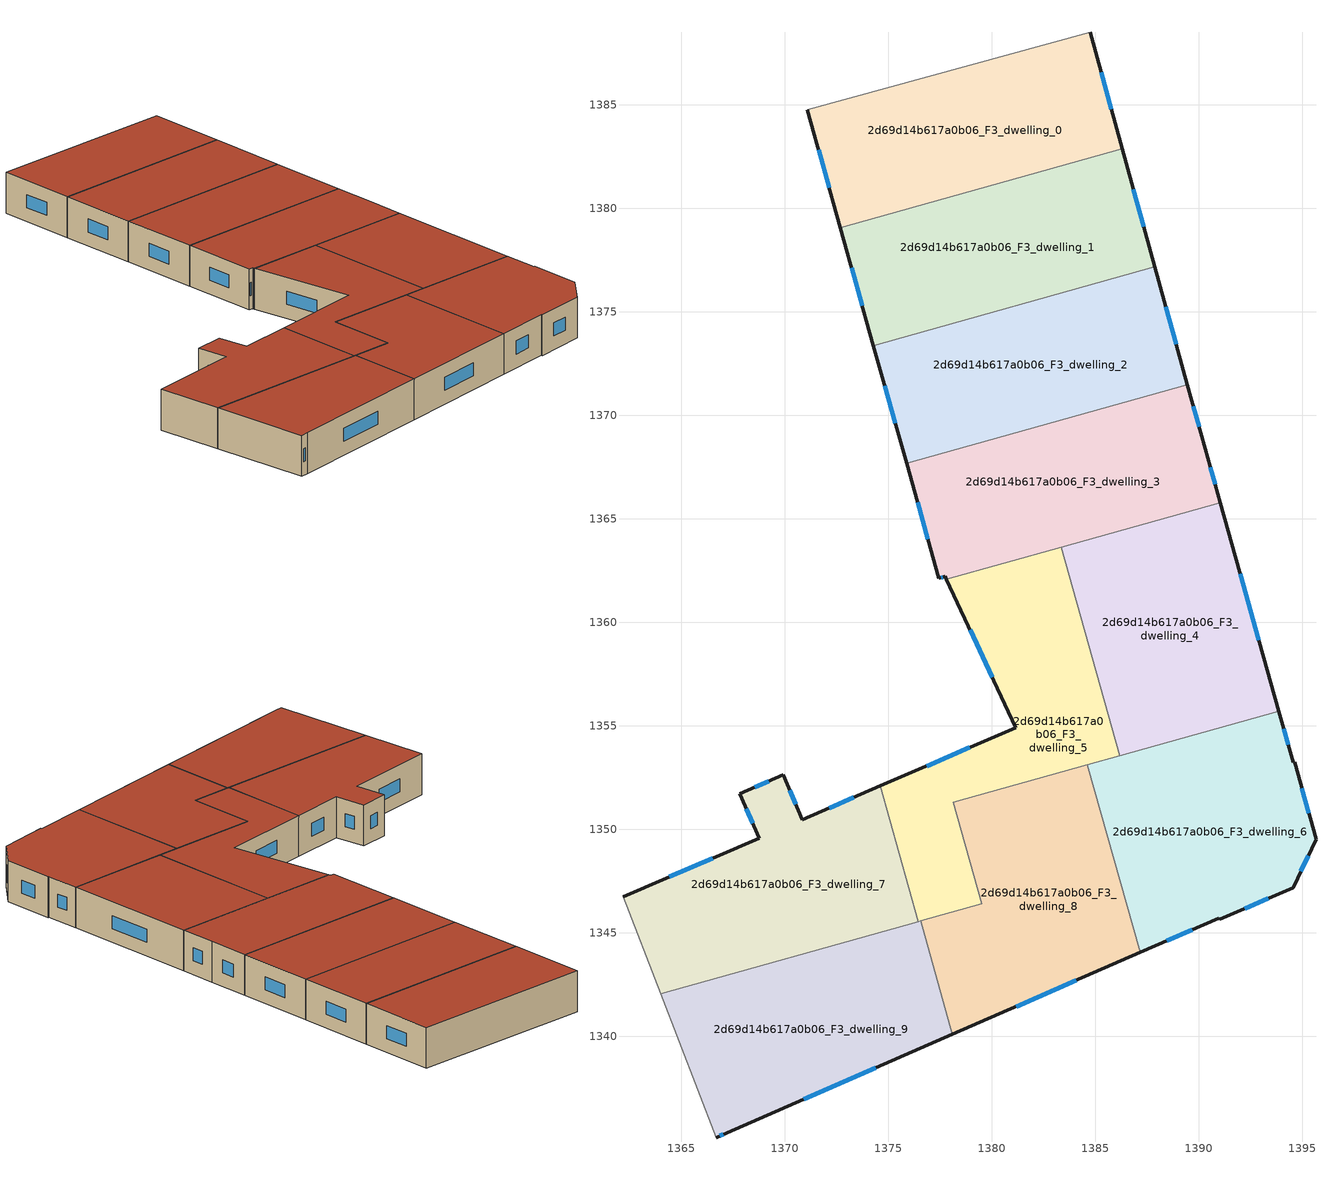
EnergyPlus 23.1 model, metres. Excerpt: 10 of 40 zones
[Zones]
2d69d14b617a0b06_F3_dwelling_0
 floor to 2d69d14b617a0b06_F2_dwelling_0 (EU_floor_Construction): 1384.75,1388.5 1386.31,1382.87 1372.69,1379.06 1371.08,1384.78 z9
 wall outside (EU_wall_Construction): 1371.08,1384.78 1372.69,1379.06 / 1386.31,1382.87 1384.75,1388.5 z9:12
 wall to 2d69d14b617a0b06_F3_dwelling_1 (EU_wall_Construction): 1372.69,1379.06 1386.31,1382.87 z9:12
 wall adiabatic (EU_wall_Construction): 1384.75,1388.5 1371.08,1384.78 z9:12
 window (EU_Window_Construction): 1371.63,1382.83 1372.14,1381 / 1385.78,1384.79 1385.28,1386.59 z10.02:10.98
 roof outside (EU_roof_Construction): 1386.31,1382.87 1384.75,1388.5 1371.08,1384.78 1372.69,1379.06 z12
2d69d14b617a0b06_F3_dwelling_1
 floor to 2d69d14b617a0b06_F2_dwelling_1 (EU_floor_Construction): 1386.31,1382.87 1387.88,1377.19 1374.28,1373.38 1372.69,1379.06 z9
 wall outside (EU_wall_Construction): 1372.69,1379.06 1374.28,1373.38 / 1387.88,1377.19 1386.31,1382.87 z9:12
 wall to 2d69d14b617a0b06_F3_dwelling_2 (EU_wall_Construction): 1374.28,1373.38 1387.88,1377.19 z9:12
 window (EU_Window_Construction): 1373.23,1377.12 1373.74,1375.31 / 1387.35,1379.12 1386.84,1380.94 z10.02:10.98
 roof outside (EU_roof_Construction): 1387.88,1377.19 1386.31,1382.87 1372.69,1379.06 1374.28,1373.38 z12
2d69d14b617a0b06_F3_dwelling_2
 floor to 2d69d14b617a0b06_F2_dwelling_2 (EU_floor_Construction): 1387.88,1377.19 1389.45,1371.49 1375.88,1367.69 1374.28,1373.38 z9
 wall outside (EU_wall_Construction): 1374.28,1373.38 1375.88,1367.69 / 1389.45,1371.49 1387.88,1377.19 z9:12
 wall to 2d69d14b617a0b06_F3_dwelling_3 (EU_wall_Construction): 1375.88,1367.69 1389.45,1371.49 z9:12
 window (EU_Window_Construction): 1374.83,1371.44 1375.34,1369.62 / 1388.92,1373.43 1388.42,1375.25 z10.02:10.98
 roof outside (EU_roof_Construction): 1389.45,1371.49 1387.88,1377.19 1374.28,1373.38 1375.88,1367.69 z12
2d69d14b617a0b06_F3_dwelling_3
 floor to 2d69d14b617a0b06_F2_dwelling_3 (EU_floor_Construction): 1389.45,1371.49 1390.31,1368.39 1391.04,1365.78 1377.81,1362.07 1377.74,1362.22 1377.44,1362.13 1375.88,1367.69 z9
 wall outside (EU_wall_Construction): 1375.88,1367.69 1377.44,1362.13 1377.74,1362.22 1377.81,1362.07 / 1391.04,1365.78 1390.31,1368.39 1389.45,1371.49 z9:12
 wall to 2d69d14b617a0b06_F3_dwelling_4 (EU_wall_Construction): 1383.36,1363.63 1391.04,1365.78 z9:12
 wall to 2d69d14b617a0b06_F3_dwelling_5 (EU_wall_Construction): 1377.81,1362.07 1383.36,1363.63 z9:12
 window (EU_Window_Construction): 1377.55,1362.16 1377.64,1362.19 / 1376.41,1365.8 1376.91,1364.02 / 1390.02,1369.45 1389.75,1370.44 / 1390.79,1366.67 1390.56,1367.51 z10.02:10.98
 roof outside (EU_roof_Construction): 1391.04,1365.78 1390.31,1368.39 1389.45,1371.49 1375.88,1367.69 1377.44,1362.13 1377.74,1362.22 1377.81,1362.07 z12
2d69d14b617a0b06_F3_dwelling_4
 floor to 2d69d14b617a0b06_F2_dwelling_4 (EU_floor_Construction): 1391.04,1365.78 1393.86,1355.71 1386.18,1353.56 1383.36,1363.63 z9
 wall outside (EU_wall_Construction): 1393.86,1355.71 1391.04,1365.78 z9:12
 wall to 2d69d14b617a0b06_F3_dwelling_5 (EU_wall_Construction): 1383.36,1363.63 1386.18,1353.56 z9:12
 wall to 2d69d14b617a0b06_F3_dwelling_6 (EU_wall_Construction): 1386.18,1353.56 1393.86,1355.71 z9:12
 window (EU_Window_Construction): 1392.9,1359.14 1392,1362.35 z10.02:10.98
 roof outside (EU_roof_Construction): 1393.86,1355.71 1391.04,1365.78 1383.36,1363.63 1386.18,1353.56 z12
2d69d14b617a0b06_F3_dwelling_5
 floor to 2d69d14b617a0b06_F2_dwelling_5 (EU_floor_Construction): 1383.36,1363.63 1386.18,1353.56 1378.14,1351.31 1379.52,1346.4 1376.45,1345.54 1374.62,1352.1 1381.16,1354.92 1377.81,1362.07 z9
 wall outside (EU_wall_Construction): 1377.81,1362.07 1381.16,1354.92 1374.62,1352.1 z9:12
 wall to 2d69d14b617a0b06_F3_dwelling_8 (EU_wall_Construction): 1376.56,1345.57 1379.52,1346.4 1378.14,1351.31 1384.62,1353.12 z9:12
 wall to 2d69d14b617a0b06_F3_dwelling_7 (EU_wall_Construction): 1374.62,1352.1 1376.45,1345.54 z9:12
 wall to 2d69d14b617a0b06_F3_dwelling_6 (EU_wall_Construction): 1384.62,1353.12 1386.18,1353.56 z9:12
 wall to 2d69d14b617a0b06_F3_dwelling_9 (EU_wall_Construction): 1376.45,1345.54 1376.56,1345.57 z9:12
 window (EU_Window_Construction): 1378.94,1353.96 1376.85,1353.06 / 1378.95,1359.64 1380.02,1357.35 z10.02:10.98
 roof outside (EU_roof_Construction): 1379.52,1346.4 1378.14,1351.31 1386.18,1353.56 1383.36,1363.63 1377.81,1362.07 1381.16,1354.92 1374.62,1352.1 1376.45,1345.54 z12
2d69d14b617a0b06_F3_dwelling_6
 floor to 2d69d14b617a0b06_F2_dwelling_6 (EU_floor_Construction): 1393.86,1355.71 1394.56,1353.23 1394.63,1353.25 1395.67,1349.52 1394.56,1347.19 1391.01,1345.64 1390.98,1345.71 1387.16,1344.05 1384.62,1353.12 z9
 wall outside (EU_wall_Construction): 1387.16,1344.05 1390.98,1345.71 1391.01,1345.64 1394.56,1347.19 1395.67,1349.52 1394.63,1353.25 1394.56,1353.23 1393.86,1355.71 z9:12
 wall to 2d69d14b617a0b06_F3_dwelling_8 (EU_wall_Construction): 1384.62,1353.12 1387.16,1344.05 z9:12
 window (EU_Window_Construction): 1394.32,1354.08 1394.1,1354.87 / 1395.31,1350.79 1394.98,1351.98 / 1394.93,1347.98 1395.29,1348.73 / 1392.22,1346.17 1393.35,1346.66 / 1388.46,1344.62 1389.68,1345.15 z10.02:10.98
 roof outside (EU_roof_Construction): 1394.56,1347.19 1395.67,1349.52 1394.63,1353.25 1394.56,1353.23 1393.86,1355.71 1384.62,1353.12 1387.16,1344.05 1390.98,1345.71 1391.01,1345.64 z12
2d69d14b617a0b06_F3_dwelling_7
 floor to 2d69d14b617a0b06_F2_dwelling_7 (EU_floor_Construction): 1374.62,1352.1 1376.45,1345.54 1363.99,1342.05 1362.18,1346.74 1368.76,1349.57 1367.83,1351.73 1369.93,1352.63 1370.85,1350.47 z9
 wall outside (EU_wall_Construction): 1374.62,1352.1 1370.85,1350.47 1369.93,1352.63 1367.83,1351.73 1368.76,1349.57 1362.18,1346.74 z9:12
 wall adiabatic (EU_wall_Construction): 1362.18,1346.74 1363.99,1342.05 z9:12
 wall to 2d69d14b617a0b06_F3_dwelling_9 (EU_wall_Construction): 1363.99,1342.05 1376.45,1345.54 z9:12
 window (EU_Window_Construction): 1369.21,1352.32 1368.54,1352.03 / 1370.54,1351.21 1370.24,1351.9 / 1373.34,1351.54 1372.13,1351.03 / 1366.52,1348.61 1364.42,1347.7 / 1368.14,1350.99 1368.44,1350.3 z10.02:10.98
 roof outside (EU_roof_Construction): 1376.45,1345.54 1374.62,1352.1 1370.85,1350.47 1369.93,1352.63 1367.83,1351.73 1368.76,1349.57 1362.18,1346.74 1363.99,1342.05 z12
2d69d14b617a0b06_F3_dwelling_8
 floor to 2d69d14b617a0b06_F2_dwelling_8 (EU_floor_Construction): 1384.62,1353.12 1387.16,1344.05 1378.09,1340.09 1376.56,1345.57 1379.52,1346.4 1378.14,1351.31 z9
 wall outside (EU_wall_Construction): 1378.09,1340.09 1387.16,1344.05 z9:12
 wall to 2d69d14b617a0b06_F3_dwelling_9 (EU_wall_Construction): 1376.56,1345.57 1378.09,1340.09 z9:12
 window (EU_Window_Construction): 1381.18,1341.44 1384.08,1342.7 z10.02:10.98
 roof outside (EU_roof_Construction): 1387.16,1344.05 1384.62,1353.12 1378.14,1351.31 1379.52,1346.4 1376.56,1345.57 1378.09,1340.09 z12
2d69d14b617a0b06_F3_dwelling_9
 floor to 2d69d14b617a0b06_F2_dwelling_9 (EU_floor_Construction): 1376.56,1345.57 1378.09,1340.09 1367.21,1335.34 1366.68,1335.11 1363.99,1342.05 z9
 wall outside (EU_wall_Construction): 1366.68,1335.11 1367.21,1335.34 1378.09,1340.09 z9:12
 wall adiabatic (EU_wall_Construction): 1363.99,1342.05 1366.68,1335.11 z9:12
 window (EU_Window_Construction): 1370.91,1336.96 1374.39,1338.48 / 1366.86,1335.19 1367.03,1335.26 z10.02:10.98
 roof outside (EU_roof_Construction): 1378.09,1340.09 1376.56,1345.57 1363.99,1342.05 1366.68,1335.11 1367.21,1335.34 z12
[Building]
EU S2 Campaign: North Axis=0; Terrain=City; Solar Distribution=FullExterior
[Site:Location]
Vienna: Latitude=48; Longitude=16.5; Time Zone=1; Elevation=183
[SizingPeriod:WeatherFileDays]
AnnualSizingPeriod: Begin Month=1; Begin Day of Month=1; End Month=12; End Day of Month=31; Day of Week for Start Day=Monday; Use Weather File Daylight Saving Period=No; Use Weather File Rain and Snow Indicators=No
[MATERIAL]
EU_InternalMass_Material: Roughness=MediumRough; Thickness=0.1; Conductivity=1; Density=1800; Specific Heat=900; Thermal Absorptance=0.9; Solar Absorptance=0.7; Visible Absorptance=0.7
[MATERIAL:NOMASS] Roughness=MediumRough; Thermal Absorptance=0.9; Solar Absorptance=0.7; Visible Absorptance=0.7
Name | Thermal Resistance
EU_wall_NoMass | 0.942466
EU_roof_NoMass | 0.551687
EU_floor_NoMass | 0.66527
[WINDOWMATERIAL:SIMPLEGLAZINGSYSTEM]
EU_Window_SimpleGlazing: UFactor=2.03367; Solar Heat Gain Coefficient=0.65; Visible Transmittance=0.65
[CONSTRUCTION]
EU_wall_Construction: EU_wall_NoMass
EU_roof_Construction: EU_roof_NoMass
EU_floor_Construction: EU_floor_NoMass
EU_Window_Construction: EU_Window_SimpleGlazing
EU_InternalMass_Construction: EU_InternalMass_Material
[ZONE] Type=1; Multiplier=1; Ceiling Height=autocalculate; Floor Area=autocalculate; Part of Total Floor Area=Yes
Name | Volume
2d69d14b617a0b06_F3_dwelling_0 | 250.183
2d69d14b617a0b06_F3_dwelling_1 | 250.175
2d69d14b617a0b06_F3_dwelling_2 | 250.197
2d69d14b617a0b06_F3_dwelling_3; 2d69d14b617a0b06_F3_dwelling_6 | 250.169
2d69d14b617a0b06_F3_dwelling_4 | 250.179
2d69d14b617a0b06_F3_dwelling_5 | 250.188
2d69d14b617a0b06_F3_dwelling_7 | 250.17
2d69d14b617a0b06_F3_dwelling_8 | 250.194
2d69d14b617a0b06_F3_dwelling_9 | 250.217
[INTERNALMASS] Construction=EU_InternalMass_Construction
Name | Zone or ZoneList | Surface Area
2d69d14b617a0b06_F3_dwelling_0_EU_InternalMass | 2d69d14b617a0b06_F3_dwelling_0 | 83.3947
2d69d14b617a0b06_F3_dwelling_1_EU_InternalMass | 2d69d14b617a0b06_F3_dwelling_1 | 83.3914
2d69d14b617a0b06_F3_dwelling_2_EU_InternalMass | 2d69d14b617a0b06_F3_dwelling_2 | 83.3991
2d69d14b617a0b06_F3_dwelling_3_EU_InternalMass | 2d69d14b617a0b06_F3_dwelling_3 | 83.3944
2d69d14b617a0b06_F3_dwelling_4_EU_InternalMass | 2d69d14b617a0b06_F3_dwelling_4 | 83.3917
2d69d14b617a0b06_F3_dwelling_5_EU_InternalMass | 2d69d14b617a0b06_F3_dwelling_5 | 83.3959
2d69d14b617a0b06_F3_dwelling_6_EU_InternalMass | 2d69d14b617a0b06_F3_dwelling_6 | 83.3895
2d69d14b617a0b06_F3_dwelling_7_EU_InternalMass | 2d69d14b617a0b06_F3_dwelling_7 | 83.3898
2d69d14b617a0b06_F3_dwelling_8_EU_InternalMass | 2d69d14b617a0b06_F3_dwelling_8 | 83.3976
2d69d14b617a0b06_F3_dwelling_9_EU_InternalMass | 2d69d14b617a0b06_F3_dwelling_9 | 83.4065
[OTHEREQUIPMENT] Fuel Type=Electricity; Design Level Calculation Method=Watts/Area; Power per Zone Floor Area=1; Fraction Latent=0; Fraction Radiant=0; Fraction Lost=0; Carbon Dioxide Generation Rate=0; EndUse Subcategory=EU_Step8_InternalGains
Name | Zone or ZoneList or Space or SpaceList | Schedule
EU_Step8_InternalGain_2d69d14b617a0b06_F3_dwelling_0_f000 | 2d69d14b617a0b06_F3_dwelling_0 | EU_Step8_GainSchedule_2d69d14b617a0b06_F3_dwelling_0_f000
EU_Step8_InternalGain_2d69d14b617a0b06_F3_dwelling_1_f000 | 2d69d14b617a0b06_F3_dwelling_1 | EU_Step8_GainSchedule_2d69d14b617a0b06_F3_dwelling_1_f000
EU_Step8_InternalGain_2d69d14b617a0b06_F3_dwelling_2_f000 | 2d69d14b617a0b06_F3_dwelling_2 | EU_Step8_GainSchedule_2d69d14b617a0b06_F3_dwelling_2_f000
EU_Step8_InternalGain_2d69d14b617a0b06_F3_dwelling_3_f000 | 2d69d14b617a0b06_F3_dwelling_3 | EU_Step8_GainSchedule_2d69d14b617a0b06_F3_dwelling_3_f000
EU_Step8_InternalGain_2d69d14b617a0b06_F3_dwelling_4_f000 | 2d69d14b617a0b06_F3_dwelling_4 | EU_Step8_GainSchedule_2d69d14b617a0b06_F3_dwelling_4_f000
EU_Step8_InternalGain_2d69d14b617a0b06_F3_dwelling_5_f000 | 2d69d14b617a0b06_F3_dwelling_5 | EU_Step8_GainSchedule_2d69d14b617a0b06_F3_dwelling_5_f000
EU_Step8_InternalGain_2d69d14b617a0b06_F3_dwelling_6_f000 | 2d69d14b617a0b06_F3_dwelling_6 | EU_Step8_GainSchedule_2d69d14b617a0b06_F3_dwelling_6_f000
EU_Step8_InternalGain_2d69d14b617a0b06_F3_dwelling_7_f000 | 2d69d14b617a0b06_F3_dwelling_7 | EU_Step8_GainSchedule_2d69d14b617a0b06_F3_dwelling_7_f000
EU_Step8_InternalGain_2d69d14b617a0b06_F3_dwelling_8_f000 | 2d69d14b617a0b06_F3_dwelling_8 | EU_Step8_GainSchedule_2d69d14b617a0b06_F3_dwelling_8_f000
EU_Step8_InternalGain_2d69d14b617a0b06_F3_dwelling_9_f000 | 2d69d14b617a0b06_F3_dwelling_9 | EU_Step8_GainSchedule_2d69d14b617a0b06_F3_dwelling_9_f000
[ZONEVENTILATION:DESIGNFLOWRATE] Schedule=EU_AlwaysOn; Design Flow Rate Calculation Method=AirChanges/Hour; Air Changes per Hour=0.530523; Ventilation Type=Natural; Fan Pressure Rise=0; Fan Total Efficiency=1; Constant Term Coefficient=1; Temperature Term Coefficient=0; Velocity Term Coefficient=0; Velocity Squared Term Coefficient=0; Minimum Indoor Temperature=-100; Maximum Indoor Temperature=100; Delta Temperature=-100; Minimum Outdoor Temperature=-100; Maximum Outdoor Temperature=100; Maximum Wind Speed=40
Name | Zone or ZoneList or Space or SpaceList
EU_ConstantAir_2d69d14b617a0b06_F3_dwelling_0 | 2d69d14b617a0b06_F3_dwelling_0
EU_ConstantAir_2d69d14b617a0b06_F3_dwelling_1 | 2d69d14b617a0b06_F3_dwelling_1
EU_ConstantAir_2d69d14b617a0b06_F3_dwelling_2 | 2d69d14b617a0b06_F3_dwelling_2
EU_ConstantAir_2d69d14b617a0b06_F3_dwelling_3 | 2d69d14b617a0b06_F3_dwelling_3
EU_ConstantAir_2d69d14b617a0b06_F3_dwelling_4 | 2d69d14b617a0b06_F3_dwelling_4
EU_ConstantAir_2d69d14b617a0b06_F3_dwelling_5 | 2d69d14b617a0b06_F3_dwelling_5
EU_ConstantAir_2d69d14b617a0b06_F3_dwelling_6 | 2d69d14b617a0b06_F3_dwelling_6
EU_ConstantAir_2d69d14b617a0b06_F3_dwelling_7 | 2d69d14b617a0b06_F3_dwelling_7
EU_ConstantAir_2d69d14b617a0b06_F3_dwelling_8 | 2d69d14b617a0b06_F3_dwelling_8
EU_ConstantAir_2d69d14b617a0b06_F3_dwelling_9 | 2d69d14b617a0b06_F3_dwelling_9
[HVACTEMPLATE:THERMOSTAT] Constant Heating Setpoint=20; Constant Cooling Setpoint=50
EU_HeatOnly_2d69d14b617a0b06_F0_dwelling_3; EU_HeatOnly_2d69d14b617a0b06_F0_dwelling_4; EU_HeatOnly_2d69d14b617a0b06_F0_dwelling_5; EU_HeatOnly_2d69d14b617a0b06_F0_dwelling_6; EU_HeatOnly_2d69d14b617a0b06_F0_dwelling_7; EU_HeatOnly_2d69d14b617a0b06_F0_dwelling_8; EU_HeatOnly_2d69d14b617a0b06_F0_dwelling_9; EU_HeatOnly_2d69d14b617a0b06_F1_dwelling_0; EU_HeatOnly_2d69d14b617a0b06_F1_dwelling_1; EU_HeatOnly_2d69d14b617a0b06_F1_dwelling_2; EU_HeatOnly_2d69d14b617a0b06_F1_dwelling_3; EU_HeatOnly_2d69d14b617a0b06_F1_dwelling_4; EU_HeatOnly_2d69d14b617a0b06_F1_dwelling_5; EU_HeatOnly_2d69d14b617a0b06_F1_dwelling_6; EU_HeatOnly_2d69d14b617a0b06_F1_dwelling_7; EU_HeatOnly_2d69d14b617a0b06_F1_dwelling_8; EU_HeatOnly_2d69d14b617a0b06_F1_dwelling_9; EU_HeatOnly_2d69d14b617a0b06_F2_dwelling_0; EU_HeatOnly_2d69d14b617a0b06_F2_dwelling_1; EU_HeatOnly_2d69d14b617a0b06_F2_dwelling_2; EU_HeatOnly_2d69d14b617a0b06_F2_dwelling_3; EU_HeatOnly_2d69d14b617a0b06_F2_dwelling_4; EU_HeatOnly_2d69d14b617a0b06_F2_dwelling_5; EU_HeatOnly_2d69d14b617a0b06_F2_dwelling_6; EU_HeatOnly_2d69d14b617a0b06_F2_dwelling_7; EU_HeatOnly_2d69d14b617a0b06_F2_dwelling_8; EU_HeatOnly_2d69d14b617a0b06_F2_dwelling_9; EU_HeatOnly_2d69d14b617a0b06_F3_dwelling_0; EU_HeatOnly_2d69d14b617a0b06_F3_dwelling_1; EU_HeatOnly_2d69d14b617a0b06_F3_dwelling_2; EU_HeatOnly_2d69d14b617a0b06_F3_dwelling_3; EU_HeatOnly_2d69d14b617a0b06_F3_dwelling_4; EU_HeatOnly_2d69d14b617a0b06_F3_dwelling_5; EU_HeatOnly_2d69d14b617a0b06_F3_dwelling_6; EU_HeatOnly_2d69d14b617a0b06_F3_dwelling_7; EU_HeatOnly_2d69d14b617a0b06_F3_dwelling_8; EU_HeatOnly_2d69d14b617a0b06_F3_dwelling_9
[HVACTEMPLATE:ZONE:IDEALLOADSAIRSYSTEM] System Availability Schedule=EU_AlwaysOn; Maximum Heating Supply Air Temperature=50; Minimum Cooling Supply Air Temperature=13; Maximum Heating Supply Air Humidity Ratio=0.0156; Minimum Cooling Supply Air Humidity Ratio=0.0077; Heating Limit=NoLimit; Cooling Limit=NoLimit; Heating Availability Schedule=EU_AlwaysOn; Cooling Availability Schedule=EU_CoolingOff; Dehumidification Control Type=ConstantSensibleHeatRatio; Cooling Sensible Heat Ratio=0.7; Dehumidification Setpoint=60; Humidification Control Type=None; Humidification Setpoint=30; Outdoor Air Method=None; Outdoor Air Flow Rate per Person=0.00944; Outdoor Air Flow Rate per Zone Floor Area=0; Outdoor Air Flow Rate per Zone=0; Demand Controlled Ventilation Type=None; Outdoor Air Economizer Type=NoEconomizer; Heat Recovery Type=None; Sensible Heat Recovery Effectiveness=0.7; Latent Heat Recovery Effectiveness=0.65
Name | Template Thermostat
2d69d14b617a0b06_F3_dwelling_0 | EU_HeatOnly_2d69d14b617a0b06_F3_dwelling_0
2d69d14b617a0b06_F3_dwelling_1 | EU_HeatOnly_2d69d14b617a0b06_F3_dwelling_1
2d69d14b617a0b06_F3_dwelling_2 | EU_HeatOnly_2d69d14b617a0b06_F3_dwelling_2
2d69d14b617a0b06_F3_dwelling_3 | EU_HeatOnly_2d69d14b617a0b06_F3_dwelling_3
2d69d14b617a0b06_F3_dwelling_4 | EU_HeatOnly_2d69d14b617a0b06_F3_dwelling_4
2d69d14b617a0b06_F3_dwelling_5 | EU_HeatOnly_2d69d14b617a0b06_F3_dwelling_5
2d69d14b617a0b06_F3_dwelling_6 | EU_HeatOnly_2d69d14b617a0b06_F3_dwelling_6
2d69d14b617a0b06_F3_dwelling_7 | EU_HeatOnly_2d69d14b617a0b06_F3_dwelling_7
2d69d14b617a0b06_F3_dwelling_8 | EU_HeatOnly_2d69d14b617a0b06_F3_dwelling_8
2d69d14b617a0b06_F3_dwelling_9 | EU_HeatOnly_2d69d14b617a0b06_F3_dwelling_9
[SIZING:ZONE] Zone Cooling Design Supply Air Temperature Input Method=SupplyAirTemperature; Zone Cooling Design Supply Air Temperature=13; Zone Heating Design Supply Air Temperature Input Method=SupplyAirTemperature; Zone Heating Design Supply Air Temperature=50; Zone Cooling Design Supply Air Humidity Ratio=0.008; Zone Heating Design Supply Air Humidity Ratio=0.008; Cooling Design Air Flow Method=DesignDay; Cooling Design Air Flow Rate=0; Cooling Minimum Air Flow per Zone Floor Area=0.000762; Cooling Minimum Air Flow=0; Cooling Minimum Air Flow Fraction=0.2; Heating Design Air Flow Method=DesignDay; Heating Design Air Flow Rate=0; Heating Maximum Air Flow per Zone Floor Area=0.002032; Heating Maximum Air Flow=0.141576; Heating Maximum Air Flow Fraction=0.3; Account for Dedicated Outdoor Air System=No; Dedicated Outdoor Air System Control Strategy=NeutralSupplyAir; Dedicated Outdoor Air Low Setpoint Temperature for Design=autosize; Dedicated Outdoor Air High Setpoint Temperature for Design=autosize; Zone Load Sizing Method=Sensible Load Only No Latent Load; Zone Latent Cooling Design Supply Air Humidity Ratio Input Method=HumidityRatioDifference; Zone Cooling Design Supply Air Humidity Ratio Difference=0.005; Zone Latent Heating Design Supply Air Humidity Ratio Input Method=HumidityRatioDifference; Zone Humidification Design Supply Air Humidity Ratio Difference=0.005
2d69d14b617a0b06_F3_dwelling_0; 2d69d14b617a0b06_F3_dwelling_1; 2d69d14b617a0b06_F3_dwelling_2; 2d69d14b617a0b06_F3_dwelling_3; 2d69d14b617a0b06_F3_dwelling_4; 2d69d14b617a0b06_F3_dwelling_5; 2d69d14b617a0b06_F3_dwelling_6; 2d69d14b617a0b06_F3_dwelling_7; 2d69d14b617a0b06_F3_dwelling_8; 2d69d14b617a0b06_F3_dwelling_9
[SCHEDULE:CONSTANT]
Name | Hourly Value
EU_AlwaysOn | 1
EU_CoolingOff | 0
[SCHEDULE:FILE] Column Number=1; Rows to Skip at Top=0; Number of Hours of Data=8760; Column Separator=Comma; Interpolate to Timestep=No; Minutes per Item=60; Adjust Schedule for Daylight Savings=Yes
Name | File
EU_Step8_GainSchedule_2d69d14b617a0b06_F3_dwelling_0_f000 | ../../schedules/2d69d14b617a0b06/2d69d14b617a0b06_F3_dwelling_0_f000_gain.csv
EU_Step8_GainSchedule_2d69d14b617a0b06_F3_dwelling_1_f000 | ../../schedules/2d69d14b617a0b06/2d69d14b617a0b06_F3_dwelling_1_f000_gain.csv
EU_Step8_GainSchedule_2d69d14b617a0b06_F3_dwelling_2_f000 | ../../schedules/2d69d14b617a0b06/2d69d14b617a0b06_F3_dwelling_2_f000_gain.csv
EU_Step8_GainSchedule_2d69d14b617a0b06_F3_dwelling_3_f000 | ../../schedules/2d69d14b617a0b06/2d69d14b617a0b06_F3_dwelling_3_f000_gain.csv
EU_Step8_GainSchedule_2d69d14b617a0b06_F3_dwelling_4_f000 | ../../schedules/2d69d14b617a0b06/2d69d14b617a0b06_F3_dwelling_4_f000_gain.csv
EU_Step8_GainSchedule_2d69d14b617a0b06_F3_dwelling_5_f000 | ../../schedules/2d69d14b617a0b06/2d69d14b617a0b06_F3_dwelling_5_f000_gain.csv
EU_Step8_GainSchedule_2d69d14b617a0b06_F3_dwelling_6_f000 | ../../schedules/2d69d14b617a0b06/2d69d14b617a0b06_F3_dwelling_6_f000_gain.csv
EU_Step8_GainSchedule_2d69d14b617a0b06_F3_dwelling_7_f000 | ../../schedules/2d69d14b617a0b06/2d69d14b617a0b06_F3_dwelling_7_f000_gain.csv
EU_Step8_GainSchedule_2d69d14b617a0b06_F3_dwelling_8_f000 | ../../schedules/2d69d14b617a0b06/2d69d14b617a0b06_F3_dwelling_8_f000_gain.csv
EU_Step8_GainSchedule_2d69d14b617a0b06_F3_dwelling_9_f000 | ../../schedules/2d69d14b617a0b06/2d69d14b617a0b06_F3_dwelling_9_f000_gain.csv
